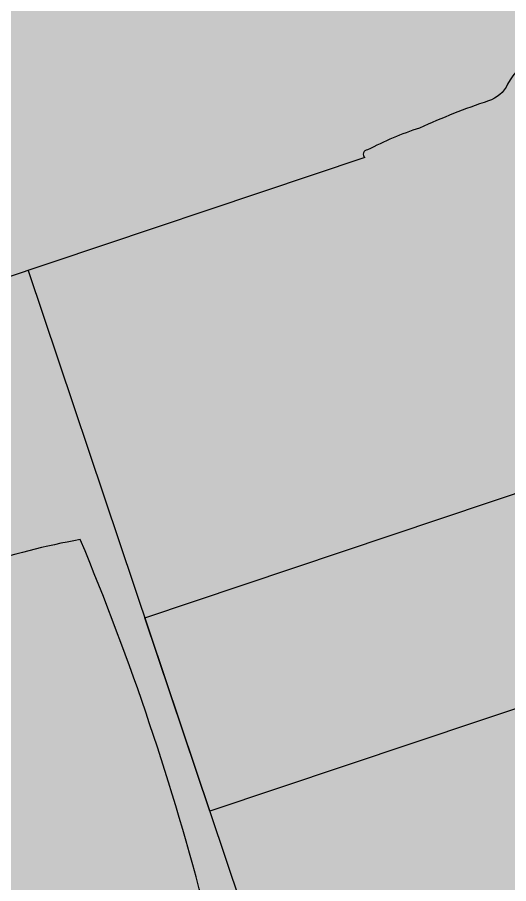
# Model space of a CAD drawing. Header units: inches. Extents: x -13956017 to 293115509, y -946740 to -305538.
# Drawn here: x 1217227.1 to 1217262.8, y -917675.4 to -917612.4 of the extents above; entities that cross this region are included whole.
import ezdxf

# ---------------------------------------------------------------- set-up
doc = ezdxf.new("R2010")
doc.units = ezdxf.units.IN
doc.header["$LTSCALE"] = 6
doc.layers.add('FURNITURE', color=7, linetype='Continuous')
doc.layers.add('WAL', color=7, linetype='Continuous')

# ---------------------------------------------------------------- blocks, each defined once
blk = doc.blocks.new('A$C296918F2')
at = {"ltscale": 5, "true_color": 0xffffff}
h = blk.add_hatch(color=7, dxfattribs=at)
h.dxf.hatch_style = 1
h.paths.add_polyline_path([(270.5941935726996, -1178.454007185064), (170.5941935727012, -1178.454007185064), (170.5941935727012, -1078.454007185064), (270.5941935726996, -1078.454007185064)], flags=16)
edge = h.paths.add_edge_path(flags=16)
edge.add_line((220.5941935727004, -1024.99443100857), (220.5941935727004, -1231.913583361558))
edge = h.paths.add_edge_path(flags=16)
edge.add_line((326.5207731347728, -1128.454007185064), (100.0000454979017, -1128.454007185064))
edge = h.paths.add_edge_path(flags=16)
edge.add_line((100.0000454979017, -1089.028507854033), (100.0000454979017, -1167.879506516096))
edge = h.paths.add_edge_path(flags=16)
edge.add_line((113.0219690873635, -1089.028507854033), (113.0219690873635, -1167.879506516096))
edge = h.paths.add_edge_path(flags=17)
edge.add_line((47.59623084250051, -1341.114239160597), (47.5962308425005, -1363.899407013043))
edge = h.paths.add_edge_path(flags=17)
edge.add_line((39.69146334133256, -1333.209471659429), (16.90629548887227, -1333.209471659429))
edge = h.paths.add_edge_path(flags=17)
edge.add_line((47.59623084250052, -1325.304704158261), (47.59623084250052, -1302.519536305786))
edge = h.paths.add_edge_path(flags=17)
edge.add_line((55.50099834366846, -1333.209471659429), (78.28616619614331, -1333.209471659429))
edge = h.paths.add_edge_path(flags=17)
edge.add_arc((47.59623084250052, -1333.209471659429), 12.49999999999771, 0, 360)
edge = h.paths.add_edge_path(flags=17)
edge.add_line((54.71838992959965, -1326.292367699192), (54.71838992959965, -1312.091698777615))
edge = h.paths.add_edge_path(flags=16)
edge.add_line((60.24041400016722, -1308.649142319846), (72.15656018206937, -1320.565288501748))
edge = h.paths.add_edge_path(flags=17)
edge.add_line((40.47407175538683, -1326.292367699192), (40.47407175538683, -1312.091698777615))
edge = h.paths.add_edge_path(flags=17)
edge.add_line((60.24041400016722, -1305.805652988187), (75.00004951371375, -1320.565288501748))
edge = h.paths.add_edge_path(flags=17)
edge.add_line((57.63664858048287, -1312.091698777615), (68.71400372430071, -1323.169053921432))
edge = h.paths.add_edge_path(flags=17)
edge.add_line((60.24041400016722, -1308.649142319846), (35.09623084248597, -1308.649142319846))
edge = h.paths.add_edge_path(flags=17)
edge.add_line((39.5345964557855, -1305.805652988187), (55.80204838686768, -1305.805652988187))
edge = h.paths.add_edge_path(flags=17)
edge.add_line((55.80204838686768, -1305.805652988187), (60.24041400016722, -1305.805652988187))
edge = h.paths.add_edge_path(flags=17)
edge.add_line((35.09623084248597, -1305.805652988187), (39.5345964557855, -1305.805652988187))
edge = h.paths.add_edge_path(flags=17)
edge.add_line((39.5345964557855, -1307.294340103821), (55.80204838686768, -1307.294340103821))
edge = h.paths.add_edge_path(flags=17)
edge.add_line((55.80204838686768, -1307.294340103821), (55.80204838686768, -1305.805652988187))
edge = h.paths.add_edge_path(flags=16)
edge.add_line((35.09623084248597, -1305.805652988187), (35.09623084248597, -1307.294340103821))
edge = h.paths.add_edge_path(flags=17)
edge.add_line((39.5345964557855, -1307.294340103821), (39.5345964557855, -1305.805652988187))
edge = h.paths.add_edge_path(flags=17)
edge.add_line((35.09623084248597, -1305.805652988187), (35.09623084248597, -1312.091698777615))
edge = h.paths.add_edge_path(flags=17)
edge.add_line((35.09623084248597, -1312.091698777615), (57.63664858048287, -1312.091698777615))
edge = h.paths.add_edge_path(flags=16)
edge.add_line((54.71838993253913, -1340.126529418761), (40.47407175538682, -1340.126529418761))
edge = h.paths.add_edge_path(flags=17)
edge.add_line((54.71838992959965, -1340.126529418761), (68.71400372430071, -1340.126529418732))
edge = h.paths.add_edge_path(flags=16)
edge.add_line((54.71838992959965, -1326.292367699192), (40.47407175538683, -1326.292367699192))
edge = h.paths.add_edge_path(flags=17)
edge.add_line((54.71838992959965, -1326.292367699192), (68.71400372430071, -1326.292367699192))
edge = h.paths.add_edge_path(flags=16)
edge.add_arc((52.73401346561877, -1339.797103087258), 2.011534652613768, 270, 350.5742891924203)
edge = h.paths.add_edge_path(flags=16)
edge.add_line((48.82602197348751, -1341.808637739872), (47.59623084248596, -1341.808637739872))
edge = h.paths.add_edge_path(flags=16)
edge.add_line((46.36643971148441, -1341.808637739872), (47.59623084248596, -1341.808637739872))
edge = h.paths.add_edge_path(flags=17)
edge.add_line((72.15656018206937, -1345.709471659429), (72.15656018206937, -1320.565288501748))
edge = h.paths.add_edge_path(flags=16)
edge.add_arc((47.59623084248597, -1333.209471659429), 1.715419269084571, 0, 360)
edge = h.paths.add_edge_path(flags=16)
edge.add_arc((47.59623084248597, -1333.209471659429), 1.212535605931129, 0, 360)
edge = h.paths.add_edge_path(flags=16)
edge.add_line((52.73401346561877, -1341.808637739876), (42.4584482193677, -1341.808637739872))
edge = h.paths.add_edge_path(flags=16)
edge.add_arc((42.4584482193677, -1339.797103087258), 2.011534652613768, 189.4257108075797, 270)
edge = h.paths.add_edge_path(flags=16)
edge.add_arc((40.80349808689061, -1338.142152954781), 2.011534652613768, 180, 260.5742891916419)
edge = h.paths.add_edge_path(flags=16)
edge.add_arc((40.80349808689061, -1328.276744163173), 2.011534652613768, 99.42571080835809, 180)
edge = h.paths.add_edge_path(flags=16)
edge.add_line((38.79196343426155, -1338.142199155685), (38.79196343427611, -1328.276744163173))
edge = h.paths.add_edge_path(flags=17)
edge.add_line((75.00004951371375, -1325.003654115033), (75.00004951371375, -1341.271106046115))
edge = h.paths.add_edge_path(flags=17)
edge.add_line((75.00004951371375, -1341.271106046115), (75.00004951371375, -1345.709471659429))
edge = h.paths.add_edge_path(flags=17)
edge.add_line((75.00004951371375, -1320.565288501748), (75.00004951371375, -1325.003654115033))
edge = h.paths.add_edge_path(flags=17)
edge.add_line((75.00004951371375, -1341.271106046115), (73.51136239807965, -1341.271106046115))
edge = h.paths.add_edge_path(flags=17)
edge.add_line((75.00004951371375, -1325.003654115033), (73.51136239807965, -1325.003654115033))
edge = h.paths.add_edge_path(flags=17)
edge.add_line((73.51136239807965, -1341.271106046115), (73.51136239807965, -1325.003654115033))
edge = h.paths.add_edge_path(flags=17)
edge.add_line((68.7140037243007, -1345.709471659429), (75.00004951371375, -1345.709471659429))
edge = h.paths.add_edge_path(flags=17)
edge.add_line((68.71400372430071, -1323.169053921432), (68.7140037243007, -1345.709471659429))
edge = h.paths.add_edge_path(flags=17)
edge.add_line((47.59615466776448, 1277.00121008807), (47.59615466776447, 1299.786377940516))
edge = h.paths.add_edge_path(flags=16)
edge.add_line((39.69138716659653, 1269.096442586902), (16.90621931413624, 1269.096442586902))
edge = h.paths.add_edge_path(flags=16)
edge.add_line((47.59615466776449, 1261.191675085734), (47.59615466776449, 1238.40650723326))
edge = h.paths.add_edge_path(flags=16)
edge.add_line((55.50092216893244, 1269.096442586902), (78.28609002140728, 1269.096442586902))
edge = h.paths.add_edge_path(flags=16)
edge.add_arc((47.59615466776448, 1269.096442586902), 12.49999999999771, 0, 360)
edge = h.paths.add_edge_path(flags=16)
edge.add_line((54.71831375486362, 1262.179338626665), (54.71831375486363, 1247.978669705088))
edge = h.paths.add_edge_path(flags=0)
edge.add_line((60.2403378254312, 1244.536113247319), (72.15648400733335, 1256.452259429221))
edge = h.paths.add_edge_path(flags=16)
edge.add_line((40.4739955806508, 1262.179338626665), (40.47399558065081, 1247.978669705088))
edge = h.paths.add_edge_path(flags=16)
edge.add_line((60.2403378254312, 1241.69262391566), (74.99997333897772, 1256.452259429221))
edge = h.paths.add_edge_path(flags=16)
edge.add_line((57.63657240574685, 1247.978669705088), (68.71392754956469, 1259.056024848906))
edge = h.paths.add_edge_path(flags=16)
edge.add_line((60.2403378254312, 1244.536113247319), (35.09615466774994, 1244.536113247319))
edge = h.paths.add_edge_path(flags=16)
edge.add_line((39.53452028104948, 1241.69262391566), (55.80197221213166, 1241.69262391566))
edge = h.paths.add_edge_path(flags=16)
edge.add_line((55.80197221213166, 1241.69262391566), (60.2403378254312, 1241.69262391566))
edge = h.paths.add_edge_path(flags=16)
edge.add_line((35.09615466774994, 1241.69262391566), (39.53452028104948, 1241.69262391566))
edge = h.paths.add_edge_path(flags=16)
edge.add_line((39.53452028104948, 1243.181311031294), (55.80197221213166, 1243.181311031294))
edge = h.paths.add_edge_path(flags=16)
edge.add_line((55.80197221213166, 1243.181311031294), (55.80197221213166, 1241.69262391566))
edge = h.paths.add_edge_path(flags=16)
edge.add_line((35.09615466774994, 1241.69262391566), (35.09615466774994, 1243.181311031294))
edge = h.paths.add_edge_path(flags=16)
edge.add_line((39.53452028104948, 1243.181311031294), (39.53452028104948, 1241.69262391566))
edge = h.paths.add_edge_path(flags=16)
edge.add_line((35.09615466774994, 1241.69262391566), (35.09615466774994, 1247.978669705088))
edge = h.paths.add_edge_path(flags=16)
edge.add_line((35.09615466774994, 1247.978669705088), (57.63657240574685, 1247.978669705088))
edge = h.paths.add_edge_path(flags=0)
edge.add_line((54.7183137578031, 1276.013500346235), (40.47399558065079, 1276.013500346235))
edge = h.paths.add_edge_path(flags=17)
edge.add_line((54.71831375486362, 1276.013500346235), (68.71392754956467, 1276.013500346206))
edge = h.paths.add_edge_path(flags=0)
edge.add_line((54.71831375486362, 1262.179338626665), (40.4739955806508, 1262.179338626665))
edge = h.paths.add_edge_path(flags=16)
edge.add_line((54.71831375486362, 1262.179338626665), (68.71392754956469, 1262.179338626665))
edge = h.paths.add_edge_path(flags=0)
edge.add_arc((52.73393729088274, 1275.684074014731), 2.011534652613768, 9.425710807579703, 90)
edge = h.paths.add_edge_path(flags=0)
edge.add_line((48.82594579875148, 1277.695608667345), (47.59615466774993, 1277.695608667345))
edge = h.paths.add_edge_path(flags=0)
edge.add_line((46.36636353674838, 1277.695608667345), (47.59615466774993, 1277.695608667345))
edge = h.paths.add_edge_path(flags=17)
edge.add_line((72.15648400733333, 1281.596442586902), (72.15648400733335, 1256.452259429221))
edge = h.paths.add_edge_path(flags=16)
edge.add_arc((47.59615466774993, 1269.096442586902), 1.715419269084571, 0, 360)
edge = h.paths.add_edge_path(flags=0)
edge.add_arc((47.59615466774993, 1269.096442586902), 1.212535605931129, 0, 360)
edge = h.paths.add_edge_path(flags=0)
edge.add_line((52.73393729088274, 1277.695608667349), (42.45837204463167, 1277.695608667345))
edge = h.paths.add_edge_path(flags=0)
edge.add_arc((42.45837204463167, 1275.684074014731), 2.011534652613768, 90, 170.5742891924203)
edge = h.paths.add_edge_path(flags=0)
edge.add_arc((40.80342191215458, 1274.029123882254), 2.011534652613768, 99.42571080835809, 180)
edge = h.paths.add_edge_path(flags=0)
edge.add_arc((40.80342191215458, 1264.163715090646), 2.011534652613768, 180, 260.5742891916419)
edge = h.paths.add_edge_path(flags=0)
edge.add_line((38.79188725952552, 1274.029170083159), (38.79188725954008, 1264.163715090646))
edge = h.paths.add_edge_path(flags=16)
edge.add_line((74.99997333897772, 1260.890625042506), (74.99997333897771, 1277.158076973588))
edge = h.paths.add_edge_path(flags=17)
edge.add_line((74.99997333897771, 1277.158076973588), (74.99997333897771, 1281.596442586902))
edge = h.paths.add_edge_path(flags=16)
edge.add_line((74.99997333897772, 1256.452259429221), (74.99997333897772, 1260.890625042506))
edge = h.paths.add_edge_path(flags=17)
edge.add_line((74.99997333897771, 1277.158076973588), (73.51128622334362, 1277.158076973588))
edge = h.paths.add_edge_path(flags=16)
edge.add_line((74.99997333897772, 1260.890625042506), (73.51128622334363, 1260.890625042506))
edge = h.paths.add_edge_path(flags=17)
edge.add_line((73.51128622334362, 1277.158076973588), (73.51128622334363, 1260.890625042506))
edge = h.paths.add_edge_path(flags=17)
edge.add_line((68.71392754956467, 1281.596442586902), (74.99997333897771, 1281.596442586902))
edge = h.paths.add_edge_path(flags=16)
edge.add_line((68.71392754956469, 1259.056024848906), (68.71392754956467, 1281.596442586902))
edge = h.paths.add_edge_path(flags=17)
edge.add_line((549.999985436909, -1373.749138452113), (99.9999854369089, -1373.749138452113))
edge.add_line((99.9999854369089, -1373.749138452113), (99.9999854369089, -914.007053874433))
edge.add_line((99.9999854369089, -914.007053874433), (599.9999854369089, -914.007053874433))
edge.add_line((599.9999854369089, -914.007053874433), (599.9999854369089, -1323.749138452113))
edge.add_arc((549.9999854369096, -1323.749138452112), 50.00000000000034, 269.9999999999995, 359.9999999999995, ccw=False)
edge = h.paths.add_edge_path(flags=17)
edge.add_line((550.0000551743434, 1373.749138451647), (100.0000551743433, 1373.749138451647))
edge.add_line((100.0000551743433, 1373.749138451647), (100.0000551743433, 913.992946125567))
edge.add_line((100.0000551743433, 913.992946125567), (600.0000551743433, 913.992946125567))
edge.add_line((600.0000551743433, 913.992946125567), (600.0000551743433, 1323.749138451647))
edge.add_arc((550.000055174344, 1323.749138451647), 50.00000000000034, 5.216109677600168e-13, 90.00000000000053)
h.paths.add_polyline_path([(270.5941935726996, 1178.439899436198), (170.5941935727012, 1178.439899436198), (170.5941935727012, 1078.439899436198), (270.5941935726996, 1078.439899436198)], flags=16)
edge = h.paths.add_edge_path(flags=16)
edge.add_line((220.5941935727004, 1024.980323259704), (220.5941935727004, 1231.899475612692))
edge = h.paths.add_edge_path(flags=17)
edge.add_line((326.5207731347728, 1128.439899436198), (100.0000454979017, 1128.439899436198))
edge = h.paths.add_edge_path(flags=17)
edge.add_line((100.0000454979017, 1089.014400105167), (100.0000454979017, 1167.86539876723))
edge = h.paths.add_edge_path(flags=16)
edge.add_line((113.0219690873635, 1089.014400105167), (113.0219690873635, 1167.86539876723))
h.paths.add_polyline_path([(2030.000061611645, -199.007053874433), (912.4827024741099, -199.007053874433), (912.4827024741099, 198.992946125567), (2030.000061611645, 198.992946125567)])
h.paths.add_polyline_path([(418.0637059016153, -0.007053874433040619), (161.1652605338022, -0.007053874433040619)], flags=16)
edge = h.paths.add_edge_path(flags=16)
edge.add_line((418.0637059016153, -0.007053874433040619), (161.1652605338022, -0.007053874433040619))
edge.add_arc((160.3243791748748, 31.92822606588356), 31.94634856014345, 180.266146829171, 271.5082950056178, ccw=False)
edge.add_arc((599.9762706970204, 163.0442489041138), 489.5252008580809, 149.9273345123869, 195.5539962361955, ccw=False)
edge = h.paths.add_edge_path(flags=16)
edge.add_line((418.0637059016153, -0.007053874433040619), (161.1652605338022, -0.007053874433040619))
edge.add_arc((161.1652605338024, -32.79393913596944), 32.7868852615364, 90.00000000000037, 179.9999999999987)
edge.add_arc((597.5218924205682, -163.7200128130623), 487.0700939811286, 164.406928296842, 210.1499851994903)
edge = h.paths.add_edge_path(flags=16)
edge.add_arc((599.9762706970204, 163.0442489041138), 489.5252008580809, 149.9273345123869, 195.5539962361955, ccw=False)
edge.add_arc((599.9762706970204, 163.0442489041138), 489.5252008580809, 149.9273345123869, 195.5539962361955)
edge = h.paths.add_edge_path(flags=0)
edge.add_arc((160.3243791748748, 31.92822606588356), 31.94634856014345, 180.266146829171, 271.5082950056178)
edge.add_arc((160.3243791748748, 31.92822606588356), 31.94634856014345, 180.266146829171, 271.5082950056178)
edge = h.paths.add_edge_path(flags=16)
edge.add_arc((597.5218924205682, -163.7200128130623), 487.0700939811286, 164.406928296842, 210.1499851994903)
edge.add_arc((597.5218924205682, -163.7200128130623), 487.0700939811286, 164.406928296842, 210.1499851994903, ccw=False)
edge = h.paths.add_edge_path(flags=0)
edge.add_arc((161.1652605338024, -32.79393913596944), 32.7868852615364, 90.00000000000037, 179.9999999999987)
edge.add_arc((161.1652605338024, -32.79393913596944), 32.7868852615364, 90.00000000000037, 179.9999999999987)
edge = h.paths.add_edge_path()
edge.add_line((-3.872066736221313e-05, 1273.749138451647), (74.99997333902866, 1273.749138451647))
edge.add_line((74.99997333902866, 1273.749138451647), (74.99997333902866, 1373.749138451647))
edge.add_line((74.99997333902866, 1373.749138451647), (99.99998543877155, 1373.749138451647))
edge.add_line((99.99998543877155, 1373.749138451647), (100.0000616135076, -1373.749138452113))
edge.add_line((100.0000616135076, -1373.749138452113), (75.00004951376468, -1373.749138452113))
edge.add_line((75.00004951376468, -1373.749138452113), (75.00004951376468, -1273.749138452113))
edge.add_line((75.00004951376468, -1273.749138452113), (3.745406866073608e-05, -1273.749138452113))
edge.add_line((3.745406866073608e-05, -1273.749138452113), (-3.745313733816147e-05, 1273.749138451647))
edge.add_line((588.1065440000966, -448.9930233582854), (144.9620649637654, -448.9930233582854))
edge.add_line((588.1065440000966, -398.9930233582854), (158.0703726829961, -398.9930233582854))
edge.add_line((588.1065440000966, 448.9789156094193), (144.9620649637654, 448.9789156094193))
edge.add_line((588.1065440000966, 398.9789156094193), (158.0703726829961, 398.9789156094193))
edge.add_line((398.1400594534352, -34.77917578071356), (418.1777944387868, -34.92524798959494))
edge.add_line((323.1067241253331, -38.38594474643469), (398.1400594534352, -34.77917578071356))
edge.add_line((260.428527337499, -44.74318828433752), (323.1067241253331, -38.38594474643469))
edge.add_line((210.4674726547673, -52.36020138114691), (260.428527337499, -44.74318828433752))
edge.add_line((173.5855636419728, -59.74627896398306), (210.4674726547673, -52.36020138114691))
edge.add_line((150.1448041023687, -65.41071590036154), (173.5855636419728, -59.74627896398306))
edge.add_line((140.5071973623708, -67.8628071770072), (150.1448041023687, -65.41071590036154))
edge.add_line((154.5145898880437, -118.9526003226638), (140.5071973623708, -67.8628071770072))
edge.add_line((166.6694696964696, -160.8169337138534), (154.5145898880437, -118.9526003226638))
edge.add_line((177.6679628910497, -196.5928727611899), (166.6694696964696, -160.8169337138534))
edge.add_line((189.012325626798, -229.357716999948), (177.6679628910497, -196.5928727611899))
edge.add_line((202.2048140587285, -263.1887659057975), (189.012325626798, -229.357716999948))
edge.add_line((218.7476844610646, -302.1633191928267), (202.2048140587285, -263.1887659057975))
edge.add_line((240.1431931080297, -350.3586763367057), (218.7476844610646, -302.1633191928267))
edge.add_line((267.8935960354283, -411.8521369919181), (240.1431931080297, -350.3586763367057))
edge.add_line((582.745053629391, -729.8488984331489), (588.106543998234, -398.9930233582854))
edge.add_line((502.3548964085057, -736.1455618366599), (582.7450536312535, -729.8488984331489))
edge.add_line((398.1400594534352, -736.7799725160003), (502.3548964085057, -736.1455618366599))
edge.add_line((323.1067241253331, -733.1732034906745), (398.1400594534352, -736.7799725160003))
edge.add_line((260.428527337499, -726.8159599527717), (323.1067241253331, -733.1732034906745))
edge.add_line((210.4674726547673, -719.1989468559623), (260.428527337499, -726.8159599527717))
edge.add_line((173.5855636419728, -711.8128692731261), (210.4674726547673, -719.1989468559623))
edge.add_line((150.1448041023687, -706.1484323367476), (173.5855636419728, -711.8128692731261))
edge.add_line((140.5071973623708, -703.6963411197066), (150.1448041023687, -706.1484323367476))
edge.add_arc((985.0807249575759, -642.5254236473122), 862.1218897786806, 159.7307431274374, 186.4277989095798)
edge.add_arc((161.1652605039996, -739.0408984348176), 32.78688523173358, 180.0000000520806, 270.0000000520807)
edge.add_line((161.1652605338022, -771.8277836665511), (495.29351780843, -771.8277836665511))
edge.add_arc((495.2935178382331, -739.040898434818), 32.78688523173309, 269.9999999479184, 359.9999999479202)
edge.add_line((528.0804030699657, -739.0408984646201), (528.0804030699657, -734.130578123033))
edge.add_line((154.5145898880437, -652.60654797405), (140.5071973623708, -703.6963411197066))
edge.add_line((166.6694696964696, -609.7422145232558), (154.5145898880437, -652.60654797405))
edge.add_line((177.6679628910497, -573.9662754759192), (166.6694696964696, -609.7422145232558))
edge.add_line((189.012325626798, -541.2014312967658), (177.6679628910497, -573.9662754759192))
edge.add_line((202.2048140587285, -507.3703823313117), (189.012325626798, -541.2014312967658))
edge.add_line((218.7476844610646, -468.3958290442824), (202.2048140587285, -507.3703823313117))
edge.add_line((240.1431931080297, -420.2004719004035), (218.7476844610646, -468.3958290442824))
edge.add_line((267.8935960354283, -358.7070112451911), (240.1431931080297, -420.2004719004035))
edge.add_line((912.4826992573217, 913.992946125567), (912.4826295198873, -914.007053874433))
edge.add_line((662.4827024759725, -398.7699932083488), (662.4826295198873, -914.007053874433))
edge.add_line((662.4826992573217, 913.992946125567), (662.4827024759725, 398.7558854594827))
edge.add_arc((636.7903234763071, -993.3817087039351), 1392.374654842267, 81.53977124718993, 98.4602287528101)
edge.add_arc((636.7903234763071, 993.3676009550691), 1392.374654842267, 261.5397712471899, 278.4602287528101)
edge.add_arc((-4460.412706794525, -0.007053874434916452), 5315.92964794423, 355.8592289656648, 364.1407710343351)
edge.add_arc((5733.993353866337, -0.007053874437218785), 5315.929647944218, 175.8592289656648, 184.140771034335)
edge.add_line((398.1400594534352, 33.76506803184748), (418.1777944387868, 33.91114024072886))
edge.add_line((323.1067241253331, 37.37183699756861), (398.1400594534352, 33.76506803184748))
edge.add_line((260.428527337499, 43.72908053547144), (323.1067241253331, 37.37183699756861))
edge.add_line((210.4674726547673, 51.34609363228083), (260.428527337499, 43.72908053547144))
edge.add_line((173.5855636419728, 58.73217121511698), (210.4674726547673, 51.34609363228083))
edge.add_line((150.1448041023687, 64.39660815149546), (173.5855636419728, 58.73217121511698))
edge.add_line((140.5071973623708, 66.84869942814112), (150.1448041023687, 64.39660815149546))
edge.add_line((154.5145898880437, 117.9384925737977), (140.5071973623708, 66.84869942814112))
edge.add_line((166.6694696964696, 160.8028259649873), (154.5145898880437, 117.9384925737977))
edge.add_line((177.6679628910497, 196.5787650123239), (166.6694696964696, 160.8028259649873))
edge.add_line((189.012325626798, 229.3436092510819), (177.6679628910497, 196.5787650123239))
edge.add_line((202.2048140587285, 263.1746581569314), (189.012325626798, 229.3436092510819))
edge.add_line((218.7476844610646, 302.1492114439607), (202.2048140587285, 263.1746581569314))
edge.add_line((240.1431931080297, 350.3445685878396), (218.7476844610646, 302.1492114439607))
edge.add_line((267.8935960354283, 411.838029243052), (240.1431931080297, 350.3445685878396))
edge.add_line((582.745053629391, 729.8347906842828), (588.106543998234, 398.9789156094193))
edge.add_line((502.3548964085057, 736.1314540877938), (582.7450536312535, 729.8347906842828))
edge.add_line((398.1400594534352, 736.7658647671342), (502.3548964085057, 736.1314540877938))
edge.add_line((323.1067241253331, 733.1590957418084), (398.1400594534352, 736.7658647671342))
edge.add_line((260.428527337499, 726.8018522039056), (323.1067241253331, 733.1590957418084))
edge.add_line((210.4674726547673, 719.1848391070962), (260.428527337499, 726.8018522039056))
edge.add_line((173.5855636419728, 711.79876152426), (210.4674726547673, 719.1848391070962))
edge.add_line((150.1448041023687, 706.1343245878816), (173.5855636419728, 711.79876152426))
edge.add_line((140.5071973623708, 703.6822333708405), (150.1448041023687, 706.1343245878816))
edge.add_arc((985.0807249575759, 642.5113158984461), 862.1218897786806, 173.5722010904202, 200.2692568725626, ccw=False)
edge.add_arc((161.1652605039996, 739.0267906859515), 32.78688523173358, 89.99999994791932, 179.9999999479194, ccw=False)
edge.add_line((161.1652605338022, 771.813675917685), (495.29351780843, 771.813675917685))
edge.add_arc((495.2935178382331, 739.0267906859519), 32.78688523173309, 5.207982667343458e-08, 90.00000005208159, ccw=False)
edge.add_line((528.0804030699657, 739.026790715754), (528.0804030699657, 734.116470374167))
edge.add_line((154.5145898880437, 652.592440225184), (140.5071973623708, 703.6822333708405))
edge.add_line((166.6694696964696, 609.7281067743897), (154.5145898880437, 652.592440225184))
edge.add_line((177.6679628910497, 573.9521677270532), (166.6694696964696, 609.7281067743897))
edge.add_line((189.012325626798, 541.1873235478997), (177.6679628910497, 573.9521677270532))
edge.add_line((202.2048140587285, 507.3562745824456), (189.012325626798, 541.1873235478997))
edge.add_line((218.7476844610646, 468.3817212954164), (202.2048140587285, 507.3562745824456))
edge.add_line((240.1431931080297, 420.1863641515374), (218.7476844610646, 468.3817212954164))
edge.add_line((267.8935960354283, 358.692903496325), (240.1431931080297, 420.1863641515374))
h = blk.add_hatch(color=7, dxfattribs=at)
h.dxf.hatch_style = 1
edge = h.paths.add_edge_path()
edge.add_line((100.0000551743433, 913.9929460017621), (99.9999854369089, -914.0070539982379))
edge.add_line((99.9999854369089, -914.0070539982379), (1602.864827017298, -914.0070539982378))
edge.add_line((1602.864827017298, -914.0070539982378), (1662.493253710881, -932.4841778057784))
edge.add_line((1662.493253710881, -932.4841778057784), (1724.417924742202, -924.5918719441937))
edge.add_line((1724.417924742202, -924.5918719441937), (1867.447588289712, -932.1280254403847))
edge.add_line((1867.447588289712, -932.1280254403847), (1893.376614945655, -936.7438171729378))
edge.add_line((1893.376614945655, -936.7438171729378), (1956.793918454002, -977.6213184990266))
edge.add_line((1956.793918454002, -977.6213184990266), (2005.136558252947, -984.4060148580297))
edge.add_line((2005.136558252947, -984.4060148580297), (2054.142183045857, -970.0757518680156))
edge.add_line((2054.142183045857, -970.0757518680156), (2080.781621592444, -948.5001863583836))
edge.add_line((2080.781621592444, -948.5001863583836), (2093.854616319799, -916.2933535269535))
edge.add_line((2093.854616319799, -916.2933535269535), (2091.40984747838, -886.9316090614856))
edge.add_line((2091.40984747838, -886.9316090614856), (2045.019686083306, -827.1925773294033))
edge.add_line((2045.019686083306, -827.1925773294033), (2044.730814470181, -854.4329977858225))
edge.add_line((2044.730814470181, -854.4329977858225), (2022.216567973628, -869.7702940971412))
edge.add_line((2022.216567973628, -869.7702940971412), (2031.173376281183, -828.6636066122479))
edge.add_line((2031.173376281183, -828.6636066122479), (2019.429814795962, -788.2646841676298))
edge.add_line((2019.429814795962, -788.2646841676298), (2002.524253468028, -664.5585576565325))
edge.add_line((2002.524253468028, -664.5585576565325), (2005.162210914123, -474.9221709618516))
edge.add_line((2005.162210914123, -474.9221709618516), (2023.013459543697, -427.4921348364428))
edge.add_line((2023.013459543697, -427.4921348364428), (2030.000061611644, 198.9929460017621))
edge.add_line((2030.000061611644, 198.9929460017621), (2005.831844870916, 254.7954107069257))
edge.add_line((2005.831844870916, 254.7954107069257), (2002.524253468028, 437.4692653744161))
edge.add_line((2002.524253468028, 437.4692653744161), (2031.225939411065, 661.6805641846577))
edge.add_line((2031.225939411065, 661.6805641846577), (2018.989236156853, 781.6044640514417))
edge.add_line((2018.989236156853, 781.6044640514417), (2027.470240461224, 818.9708686248407))
edge.add_line((2027.470240461224, 818.9708686248407), (2091.409917215814, 897.1174803702771))
edge.add_line((2091.409917215814, 897.1174803702771), (2094.452500458529, 917.405424468349))
edge.add_arc((2013.468094944611, 911.6754836782907), 81.18685951494977, 4.047140035009978, 85.16427703796367)
edge.add_arc((1997.108079724481, 876.1782970731513), 118.685448431147, 78.72557842305402, 109.6320843547743)
edge.add_arc((2093.529668597443, 705.6665044441096), 313.479091713929, 115.7718992464337, 129.6792477199697)
edge.add_line((1893.376684683089, 946.929688481729), (1867.447658027146, 942.3138967491765))
edge.add_line((1867.447658027146, 942.3138967491765), (1611.080618411511, 927.0214720053192))
edge.add_line((1611.080618411511, 927.0214720053192), (1603.411067739597, 918.8807960041381))
edge.add_line((1603.411067739597, 918.8807960041381), (1603.411067739549, 913.9929460017623))
edge.add_line((1603.411067739549, 913.9929460017623), (100.0000551743433, 913.9929460017621))
at = {"layer": 'FURNITURE', "color": 8, "ltscale": 200, "extrusion": (-1.800932918e-07, -1.000000771927357e-16, 0.9999999999999838)}
blk.add_line((912.4826992573217, 913.992946125567, 0.0001463226802740668), (912.4826295198873, -914.007053874433, 0.0001463226675318225), dxfattribs=at)
at = {"layer": 'FURNITURE', "ltscale": 200, "extrusion": (-1.800932918e-07, -1.000000771927357e-16, 0.9999999999999838), "elevation": -1.800933283687257e-05}
blk.add_lwpolyline([(100.0000616116433, -914.007053874433), (1602.864827017323, -914.007053874433, 0.2169375372793902), (1724.417924742239, -924.5918718203902, 0.0265044032249214), (1868.41565976574, -932.1276810392737, -0.2111336686447909), (1914.341089229127, -951.0563574656844, 0.3294464540600194), (2054.142183045887, -970.0757517442107, 0.3758902738311353), (2091.409847478413, -886.9316089376807, 0.1238915406548633), (2045.019686083339, -827.1925772055984, -0.5219954607868152), (2022.216567973636, -869.7702939733863, 0.2539747854250989), (2019.429814795993, -788.2646840438247, -0.0443925202800427), (2002.524253468058, -664.5585575327277, -0.0410389649654171), (2004.721162299655, -525.5984066948295, -0.1774626602694292), (2023.013459543727, -427.4921347126365, 0.009086004205496089), (2030.000061611674, -199.007053874433), (2030.000061611674, 198.992946125567, -0.9838115577263923), (2030.000061611674, 198.992946125567, -0.1977428162775722), (2004.721162299655, 315.5965962782502, -0.0467911879086711), (2002.524253468058, 437.4692654982209, -0.0529110784194974), (2019.429814795993, 540.8505556359887, 0.09142043786902511), (2022.21663771107, 767.3961655274034, -0.3425390138163606), (2045.019755820774, 837.3784487619996, 0.1238915406548633), (2091.409917215847, 897.117480494082, 0.3758902738311353), (2054.142252783321, 980.261623300612, 0.3294464540600193), (1914.341158966562, 961.2422290220857, -0.211133668644791), (1868.415729503174, 942.313552595675, 0.0265044032249213), (1724.417994479674, 934.7777433767915, 0.04155653637959202), (1614.453048924938, 926.507892049849, 0.7505171859806574), (1605.038171987072, 913.992946125567), (100.0000551743417, 913.992946125567), (99.99998543690728, -914.007053874433)], format="xyb", dxfattribs=at)
at = {"layer": 'FURNITURE', "color": 8, "ltscale": 200, "extrusion": (-1.800932918e-07, -1.000000771927357e-16, 0.9999999999999838), "elevation": -1.800933283707635e-05}
blk.add_lwpolyline([(2030.000061611674, -199.007053874433), (912.4827024741214, -199.007053874433), (912.4827024741214, 198.992946125567), (2030.000061611674, 198.992946125567)], dxfattribs=at)
at = {"layer": 'FURNITURE', "ltscale": 200, "extrusion": (-1.800932918e-07, -1.000000771927357e-16, 0.9999999999999838)}
for centre, radius, start, end in [((636.7903234763141, -993.3817087039351, -1.800933283684184e-05), 1392.374654842267, 81.53977124718979, 98.46022875281022), ((-4460.4127067946, -0.007053874434916452, -1.800933283696376e-05), 5315.92964794423, 355.8592289656649, 4.140771034335076)]:
    blk.add_arc(centre, radius, start, end, dxfattribs=at)

msp = doc.modelspace()

# ---------------------------------------------------------------- hatches: boundary and pattern name
at = {"layer": 'WAL', "lineweight": 9, "ltscale": 100, "true_color": 0x9c859f}
h = msp.add_hatch(color=252, dxfattribs=at)
h.dxf.hatch_style = 1
h.paths.add_polyline_path([(1217176.065447264, -917585.9421061047), (1217212.019371493, -917573.6410763682), (1217214.285350655, -917580.2641676732), (1217236.993092272, -917572.4950962604), (1217234.72711311, -917565.8720049552), (1217432.473696365, -917498.2163414009), (1217439.34166162, -917519.1185647716), (1217444.326124665, -917517.4132146755), (1217456.95086571, -917554.3132948042), (1217412.481538375, -917569.5277263216), (1217414.10009492, -917574.2585058248), (1217385.715417897, -917583.9698450906), (1217384.096861353, -917579.2390655867), (1217379.366081849, -917580.8576221311), (1217417.887609674, -917693.4498296308), (1217292.995030776, -917736.1797224007), (1217286.844515907, -917718.2027602865), (1217264.13677429, -917725.9718316989), (1217270.287289158, -917743.9487938132), (1217234.3118622, -917756.1412696284)])

# ---------------------------------------------------------------- block references
at = {"layer": 'FURNITURE', "xscale": 0.03727247939482689, "yscale": 0.03727247939482689, "zscale": 0.03727247939482689, "rotation": 18.55040075489983}
msp.add_blockref('A$C296918F2', (1217206.466044352, -917673.9352283024, 4838.545829116762), dxfattribs=at)

doc.saveas('drawing.dxf')
